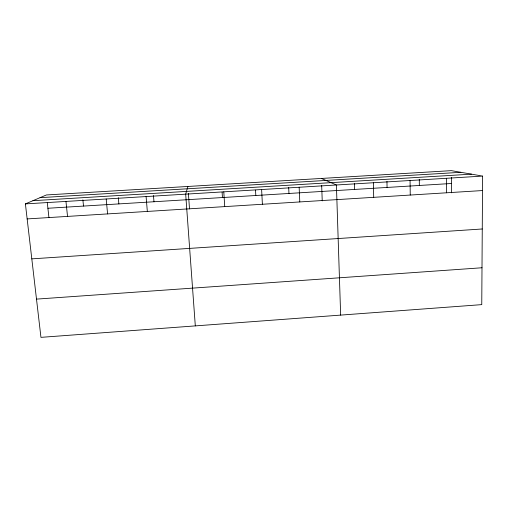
<?xml version="1.0" encoding="UTF-8"?>
<svg xmlns="http://www.w3.org/2000/svg" width="508" height="508" viewBox="0 0 508 508"><rect width="100%" height="100%" fill="white"/><g stroke="black" fill="none" stroke-linecap="round" stroke-linejoin="round"><path stroke-width="0.76" d="M482.6 176.098L481.762 304.629L40.951 337.356L25.4 203.899L46.431 194.958L451.371 170.644L482.6 176.098L25.4 203.899M187.89 186.461L185.674 194.151L195.313 325.895M36.493 299.117L482.003 267.76M31.801 258.864L482.257 228.981M47.898 208.261L451.39 183.496M27.153 218.923L482.505 190.551M40.056 197.669L460.87 172.307M32.931 200.698L471.456 174.155M321.412 178.448L336.404 184.988L340.652 315.106M47.295 202.781L48.946 217.703M65.957 201.435L67.532 216.408M82.88 199.834L83.509 206.077M106.185 198.99L107.594 213.912M118.301 197.682L118.872 203.905M146.088 196.558L147.339 211.436M153.473 195.542L153.981 201.752M188.392 193.421L189.516 208.947M223.793 191.834L224.726 206.61M222.104 192.151L222.441 197.549M255.524 190.119L255.816 195.497M261.62 189.535L262.395 204.267M288.684 187.331L288.963 193.465M299.155 187.255L299.784 201.936M321.666 185.331L322.231 200.882M354.419 183.337L354.59 189.433M373.374 182.74L373.704 197.326M386.956 181.362L387.071 187.446M410.058 180.511L410.248 195.053M419.278 179.4L419.341 185.464M446.469 178.295L446.513 192.792M451.377 177.451L451.409 192.83"/></g></svg>
